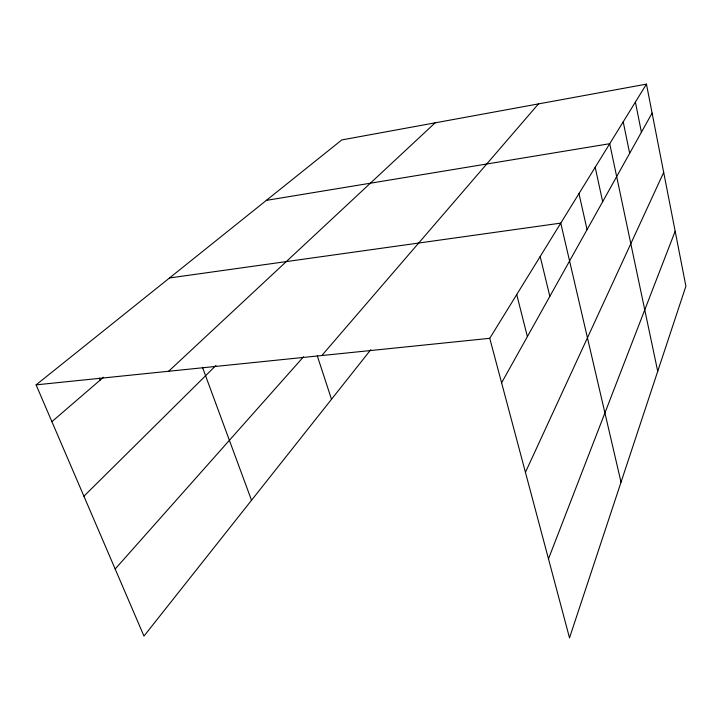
<?xml version="1.0" encoding="UTF-8"?>
<svg xmlns="http://www.w3.org/2000/svg" width="722" height="722" viewBox="0 0 722 722"><rect width="100%" height="100%" fill="white"/><g stroke="black" fill="none" stroke-linecap="round" stroke-linejoin="round"><path stroke-width="1.08" d="M548.485 558.882L675.169 231.211M525.436 472.332L663.689 172.405M501.6 382.822L652.101 113.083M646.452 84.131L685.9 286.174L569.514 637.869L489.751 338.311L646.452 84.131L341.777 139.933L36.1 384.862L143.967 636.073L370.783 349.701M321.822 355.54L538.459 103.914M115.168 569.008L303.565 356.758M83.914 496.213L215.923 365.485M168.641 371.261L435.131 122.839M51.903 421.657L103.472 377.245M266.337 200.382L609.729 143.705L657.724 371.334M169.508 277.97L560.768 223.116L621.028 482.197M36.1 384.862L489.751 338.311M99.266 378.075L100.105 380.133M202.449 367.272L251.518 500.283M317.274 355.829L331.506 399.284M516.726 294.54L527.385 336.614M540.191 256.5L549.839 296.363M578.972 193.586L587.067 229.65M595.19 167.287L602.662 201.691M623.212 121.837L629.665 153.308M635.396 102.082L641.416 132.234"/></g></svg>
